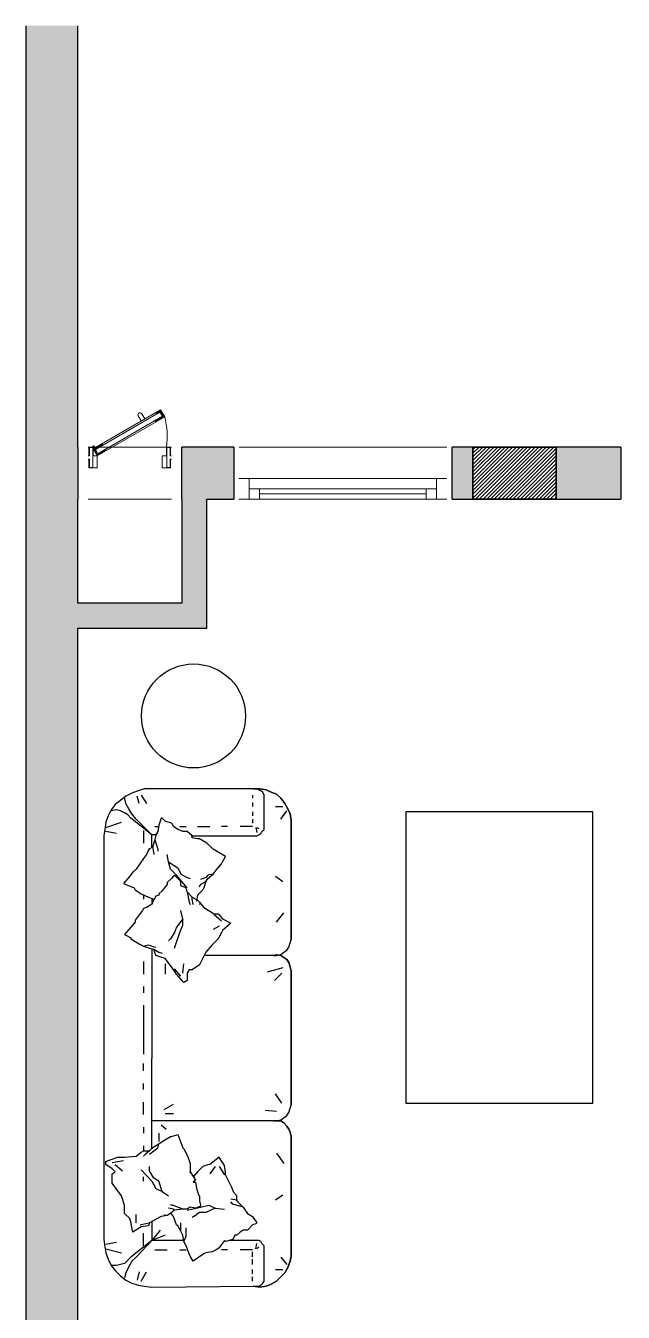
# Model space of a CAD drawing. Header units: millimetres. Extents: x 864.5 to 872.5, y 207.2 to 223.2.
# Drawn here: x 864.49 to 867.36, y 217.05 to 223.23 of the extents above; entities that cross this region are included whole.
import ezdxf

# ---------------------------------------------------------------- set-up
doc = ezdxf.new("R2010")
doc.units = ezdxf.units.MM
for name, color, linetype, lineweight in [('A-DETL', 90, 'Continuous', 9), ('A-FLOR', 192, 'Continuous', 0), ('S-COLS', 52, 'Continuous', 35)]:
    doc.layers.add(name, color=color, linetype=linetype, lineweight=lineweight)
for name, color, linetype in [('A-FURN', 2, 'Continuous'), ('A-WALL-CMU', 4, 'Continuous'), ('A-WALL-HEAD', 9, 'Continuous')]:
    doc.layers.add(name, color=color, linetype=linetype)

# ---------------------------------------------------------------- blocks, each defined once
blk = doc.blocks.new('fsfsf')
at = {"color": 0, "linetype": 'ByBlock'}
for p, q in [((-9469.5593, -63468.0451), (-9469.5843, -63468.0651)), ((-9469.5593, -63468.0451), (-9469.5843, -63468.0651)), ((-9469.5593, -63468.0801), (-9469.5643, -63468.0501)), ((-9469.5293, -63468.0301), (-9469.5593, -63468.0451)), ((-9469.5293, -63468.0301), (-9469.5593, -63468.0451)), ((-9469.4993, -63468.0201), (-9469.5293, -63468.0301)), ((-9469.4993, -63468.0201), (-9469.5293, -63468.0301)), ((-9469.4943, -63468.0801), (-9469.5043, -63468.0451)), ((-9469.4693, -63468.0101), (-9469.4993, -63468.0201)), ((-9469.4693, -63468.0101), (-9469.4993, -63468.0201)), ((-9469.4843, -63468.0401), (-9469.4593, -63468.0801)), ((-9469.4343, -63468.0101), (-9469.4693, -63468.0101)), ((-9469.4343, -63468.0101), (-9469.4693, -63468.0101)), ((-9468.9443, -63468.0101), (-9469.4343, -63468.0101)), ((-9468.9443, -63468.0101), (-9469.4343, -63468.0101)), ((-9468.9493, -63468.0401), (-9468.9493, -63468.0551)), ((-9468.9143, -63468.0101), (-9468.9443, -63468.0101)), ((-9468.9443, -63468.0101), (-9468.9143, -63468.0101)), ((-9468.9293, -63468.0101), (-9468.9443, -63468.0101)), ((-9468.9193, -63468.0151), (-9468.9293, -63468.0101)), ((-9468.9093, -63468.0201), (-9468.9193, -63468.0151)), ((-9468.8843, -63468.0151), (-9468.9143, -63468.0101)), ((-9468.9143, -63468.0101), (-9468.8843, -63468.0151)), ((-9468.8993, -63468.0251), (-9468.9093, -63468.0201)), ((-9468.8943, -63468.0401), (-9468.8993, -63468.0251)), ((-9468.8943, -63468.0501), (-9468.8943, -63468.0401)), ((-9468.8943, -63468.0601), (-9468.8943, -63468.0501)), ((-9468.8943, -63468.1851), (-9468.8943, -63468.0601)), ((-9468.8593, -63468.0251), (-9468.8843, -63468.0151)), ((-9468.8843, -63468.0151), (-9468.8593, -63468.0251)), ((-9468.8343, -63468.0351), (-9468.8593, -63468.0251)), ((-9468.8593, -63468.0251), (-9468.8343, -63468.0351)), ((-9468.8143, -63468.0551), (-9468.8343, -63468.0351)), ((-9468.8343, -63468.0351), (-9468.8143, -63468.0551)), ((-9468.7943, -63468.0801), (-9468.8143, -63468.0551)), ((-9468.8143, -63468.0551), (-9468.7943, -63468.0801)), ((-9469.6293, -63468.1101), (-9469.6443, -63468.1401)), ((-9469.6293, -63468.1101), (-9469.6443, -63468.1401)), ((-9469.6093, -63468.0851), (-9469.6293, -63468.1101)), ((-9469.6093, -63468.0851), (-9469.6293, -63468.1101)), ((-9469.6043, -63468.1101), (-9469.6293, -63468.1151)), ((-9469.5843, -63468.0651), (-9469.6093, -63468.0851)), ((-9469.5843, -63468.0651), (-9469.6093, -63468.0851)), ((-9469.5843, -63468.1151), (-9469.6043, -63468.1101)), ((-9469.5643, -63468.1251), (-9469.5843, -63468.1151)), ((-9469.5443, -63468.1051), (-9469.5593, -63468.0801)), ((-9469.5293, -63468.1301), (-9469.5443, -63468.1051)), ((-9468.9493, -63468.0751), (-9468.9493, -63468.0951)), ((-9468.9493, -63468.1201), (-9468.9493, -63468.1401)), ((-9468.8393, -63468.0951), (-9468.8043, -63468.0951)), ((-9468.8143, -63468.1551), (-9468.7843, -63468.1151)), ((-9468.7793, -63468.1051), (-9468.7943, -63468.0801)), ((-9468.7943, -63468.0801), (-9468.7793, -63468.1051)), ((-9468.7693, -63468.1301), (-9468.7793, -63468.1051)), ((-9468.7793, -63468.1051), (-9468.7693, -63468.1301)), ((-9469.6543, -63468.1701), (-9469.6593, -63468.2051)), ((-9469.6543, -63468.1701), (-9469.6593, -63468.2051)), ((-9469.6443, -63468.1401), (-9469.6543, -63468.1701)), ((-9469.6443, -63468.1401), (-9469.6543, -63468.1701)), ((-9469.6543, -63468.1951), (-9469.5793, -63468.1701)), ((-9469.5493, -63468.1351), (-9469.5643, -63468.1251)), ((-9469.5343, -63468.1501), (-9469.5493, -63468.1351)), ((-9469.4343, -63468.2301), (-9469.5343, -63468.1501)), ((-9469.5093, -63468.1551), (-9469.5293, -63468.1301)), ((-9469.4343, -63468.2301), (-9469.5093, -63468.1551)), ((-9469.3893, -63468.1501), (-9469.3993, -63468.1851)), ((-9469.3843, -63468.1501), (-9469.3893, -63468.1501)), ((-9469.3693, -63468.1651), (-9469.3843, -63468.1501)), ((-9469.3393, -63468.1751), (-9469.3693, -63468.1651)), ((-9469.3343, -63468.1801), (-9469.3393, -63468.1751)), ((-9469.3293, -63468.1901), (-9469.3343, -63468.1801)), ((-9468.9493, -63468.1551), (-9468.9493, -63468.1751)), ((-9468.7643, -63468.1601), (-9468.7693, -63468.1301)), ((-9468.7693, -63468.1301), (-9468.7643, -63468.1601)), ((-9468.7643, -63468.7351), (-9468.7643, -63468.1601)), ((-9468.7643, -63468.1601), (-9468.7643, -63468.7351)), ((-9469.6593, -63468.2051), (-9469.6643, -63468.2351)), ((-9469.6593, -63468.2051), (-9469.6643, -63468.2351)), ((-9469.6643, -63468.2351), (-9469.6643, -63470.1751)), ((-9469.6643, -63468.2351), (-9469.6643, -63470.1751)), ((-9469.6043, -63468.2251), (-9469.6543, -63468.2151)), ((-9469.4743, -63468.2101), (-9469.4743, -63468.2701)), ((-9469.4343, -63468.2901), (-9469.4343, -63468.2301)), ((-9469.4143, -63468.2301), (-9469.4343, -63468.2301)), ((-9469.4193, -63468.1901), (-9469.4043, -63468.1901)), ((-9469.4143, -63468.2301), (-9469.4193, -63468.2551)), ((-9469.4043, -63468.2151), (-9469.4143, -63468.2301)), ((-9469.3993, -63468.1851), (-9469.4043, -63468.2151)), ((-9469.3093, -63468.2051), (-9469.3293, -63468.1901)), ((-9469.2943, -63468.2101), (-9469.3093, -63468.2051)), ((-9469.2993, -63468.1901), (-9469.2693, -63468.1901)), ((-9469.2843, -63468.2151), (-9469.2943, -63468.2101)), ((-9469.2643, -63468.2151), (-9469.2843, -63468.2151)), ((-9469.2393, -63468.2351), (-9469.2643, -63468.2151)), ((-9469.2443, -63468.2351), (-9468.9443, -63468.2351)), ((-9469.2393, -63468.2451), (-9469.2393, -63468.2351)), ((-9469.2143, -63468.2501), (-9469.2393, -63468.2451)), ((-9469.2143, -63468.1901), (-9469.1543, -63468.1901)), ((-9469.0693, -63468.1901), (-9469.0993, -63468.1901)), ((-9468.9493, -63468.1901), (-9469.0093, -63468.1901)), ((-9468.9443, -63468.2351), (-9468.9293, -63468.2351)), ((-9468.9343, -63468.1951), (-9468.9293, -63468.2201)), ((-9468.9293, -63468.1951), (-9468.9193, -63468.2001)), ((-9468.9293, -63468.2351), (-9468.9193, -63468.2301)), ((-9468.9193, -63468.2301), (-9468.9093, -63468.2251)), ((-9468.9093, -63468.2251), (-9468.9043, -63468.2151)), ((-9468.9043, -63468.2151), (-9468.8943, -63468.2051)), ((-9468.8943, -63468.1951), (-9468.8943, -63468.1851)), ((-9468.8943, -63468.2051), (-9468.8943, -63468.1951)), ((-9469.4493, -63468.3051), (-9469.4593, -63468.3251)), ((-9469.4293, -63468.2851), (-9469.4493, -63468.3051)), ((-9469.4493, -63468.3051), (-9469.4443, -63468.2951)), ((-9469.4193, -63468.2551), (-9469.4293, -63468.2851)), ((-9469.4293, -63468.2851), (-9469.4293, -63468.2951)), ((-9469.4293, -63468.2951), (-9469.4243, -63468.3251)), ((-9469.4193, -63468.2551), (-9469.4043, -63468.3001)), ((-9469.4043, -63468.3001), (-9469.4043, -63468.3101)), ((-9469.2043, -63468.2501), (-9469.2143, -63468.2501)), ((-9469.1893, -63468.2601), (-9469.2043, -63468.2501)), ((-9469.1693, -63468.2701), (-9469.1893, -63468.2601)), ((-9469.1443, -63468.2951), (-9469.1693, -63468.2701)), ((-9469.1393, -63468.3001), (-9469.1443, -63468.2951)), ((-9469.0793, -63468.3351), (-9469.1393, -63468.3001)), ((-9469.4743, -63468.3451), (-9469.5093, -63468.3951)), ((-9469.4593, -63468.3251), (-9469.4743, -63468.3451)), ((-9469.4643, -63468.3301), (-9469.4643, -63468.3301)), ((-9469.3543, -63468.3601), (-9469.3593, -63468.3251)), ((-9469.3543, -63468.3601), (-9469.3093, -63468.3901)), ((-9469.3443, -63468.3951), (-9469.3543, -63468.3601)), ((-9469.1243, -63468.4001), (-9469.0993, -63468.3701)), ((-9469.0993, -63468.3701), (-9469.0943, -63468.3601)), ((-9469.0943, -63468.3601), (-9469.0793, -63468.3351)), ((-9469.5393, -63468.4301), (-9469.5693, -63468.4651)), ((-9469.5243, -63468.4101), (-9469.5393, -63468.4301)), ((-9469.5093, -63468.3951), (-9469.5243, -63468.4101)), ((-9469.3143, -63468.4251), (-9469.3443, -63468.3951)), ((-9469.3293, -63468.4301), (-9469.3393, -63468.4401)), ((-9469.3243, -63468.4251), (-9469.3293, -63468.4301)), ((-9469.2943, -63468.4551), (-9469.3243, -63468.4251)), ((-9469.2643, -63468.4851), (-9469.3143, -63468.4251)), ((-9469.3093, -63468.3901), (-9469.2943, -63468.4201)), ((-9469.2943, -63468.4201), (-9469.2643, -63468.4351)), ((-9469.1643, -63468.4251), (-9469.1743, -63468.4351)), ((-9469.1393, -63468.4201), (-9469.1643, -63468.4251)), ((-9469.1643, -63468.4401), (-9469.1393, -63468.4201)), ((-9469.1393, -63468.4201), (-9469.1243, -63468.4001)), ((-9468.8393, -63468.4301), (-9468.8043, -63468.4551)), ((-9469.5693, -63468.4651), (-9469.5193, -63468.4851)), ((-9469.5193, -63468.4851), (-9469.5143, -63468.4951)), ((-9469.3693, -63468.4801), (-9469.3843, -63468.5001)), ((-9469.3593, -63468.4701), (-9469.3693, -63468.4801)), ((-9469.3393, -63468.4401), (-9469.3593, -63468.4601)), ((-9469.3593, -63468.4601), (-9469.3593, -63468.4701)), ((-9469.2943, -63468.4751), (-9469.2943, -63468.4551)), ((-9469.2693, -63468.4851), (-9469.2943, -63468.4751)), ((-9469.2643, -63468.5051), (-9469.2693, -63468.4851)), ((-9469.2643, -63468.4351), (-9469.2493, -63468.4401)), ((-9469.2043, -63468.4801), (-9469.1993, -63468.4701)), ((-9469.1743, -63468.4351), (-9469.1993, -63468.4451)), ((-9469.1993, -63468.4701), (-9469.1743, -63468.4551)), ((-9469.1843, -63468.4851), (-9469.1893, -63468.4951)), ((-9469.1743, -63468.4551), (-9469.1843, -63468.4851)), ((-9469.1743, -63468.4551), (-9469.1643, -63468.4401)), ((-9469.5143, -63468.4951), (-9469.4843, -63468.5151)), ((-9469.4843, -63468.5151), (-9469.4493, -63468.5301)), ((-9469.4743, -63468.5201), (-9469.4743, -63468.5401)), ((-9469.4493, -63468.5301), (-9469.4243, -63468.5401)), ((-9469.4143, -63468.5251), (-9469.4343, -63468.5601)), ((-9469.4343, -63468.5351), (-9469.4343, -63468.5551)), ((-9469.3993, -63468.5201), (-9469.4143, -63468.5251)), ((-9469.3843, -63468.5001), (-9469.3993, -63468.5151)), ((-9469.3993, -63468.5151), (-9469.3993, -63468.5201)), ((-9469.2643, -63468.5051), (-9469.2543, -63468.5551)), ((-9469.2393, -63468.5301), (-9469.2643, -63468.5051)), ((-9469.2543, -63468.5551), (-9469.2493, -63468.5651)), ((-9469.2393, -63468.5301), (-9469.2143, -63468.5451)), ((-9469.2393, -63468.5401), (-9469.2393, -63468.5301)), ((-9469.2343, -63468.5651), (-9469.2393, -63468.5401)), ((-9469.2143, -63468.5201), (-9469.2193, -63468.5501)), ((-9469.1893, -63468.4951), (-9469.2143, -63468.5201)), ((-9469.2143, -63468.5451), (-9469.2043, -63468.5551)), ((-9469.2043, -63468.5551), (-9469.1843, -63468.5801)), ((-9469.4943, -63468.6151), (-9469.5143, -63468.6401)), ((-9469.4793, -63468.5951), (-9469.4943, -63468.6151)), ((-9469.4743, -63468.5851), (-9469.4793, -63468.5951)), ((-9469.4593, -63468.5801), (-9469.4743, -63468.5851)), ((-9469.4293, -63468.5601), (-9469.4593, -63468.5801)), ((-9469.4343, -63468.5601), (-9469.4343, -63468.5601)), ((-9469.4343, -63468.5601), (-9469.4293, -63468.5601)), ((-9469.2843, -63468.6351), (-9469.2943, -63468.5951)), ((-9469.2043, -63468.5601), (-9469.2043, -63468.5651)), ((-9469.1843, -63468.5801), (-9469.1343, -63468.6101)), ((-9469.1343, -63468.6101), (-9469.1143, -63468.6101)), ((-9469.0993, -63468.6451), (-9469.1343, -63468.6151)), ((-9469.1143, -63468.6101), (-9469.0943, -63468.6351)), ((-9468.8343, -63468.6501), (-9468.7993, -63468.6051)), ((-9469.5143, -63468.6501), (-9469.5643, -63468.7101)), ((-9469.5143, -63468.6401), (-9469.5143, -63468.6501)), ((-9469.3143, -63468.6751), (-9469.3243, -63468.7001)), ((-9469.2843, -63468.6351), (-9469.3143, -63468.6751)), ((-9469.2993, -63468.7001), (-9469.2843, -63468.6651)), ((-9469.2843, -63468.6651), (-9469.2843, -63468.6351)), ((-9469.1093, -63468.6701), (-9469.1393, -63468.6851)), ((-9469.0943, -63468.6351), (-9469.0543, -63468.6551)), ((-9469.0543, -63468.6551), (-9469.0943, -63468.6901)), ((-9469.5643, -63468.7101), (-9469.5343, -63468.7251)), ((-9469.5343, -63468.7251), (-9469.5343, -63468.7301)), ((-9469.5343, -63468.7301), (-9469.4943, -63468.7551)), ((-9469.3443, -63468.7301), (-9469.3543, -63468.7401)), ((-9469.3243, -63468.7001), (-9469.3443, -63468.7301)), ((-9469.3243, -63468.7751), (-9469.2993, -63468.7001)), ((-9469.1143, -63468.7301), (-9469.1443, -63468.7601)), ((-9469.0993, -63468.7001), (-9469.1143, -63468.7301)), ((-9469.0943, -63468.6901), (-9469.0993, -63468.7001)), ((-9468.7693, -63468.7501), (-9468.7643, -63468.7351)), ((-9468.7693, -63468.7501), (-9468.7643, -63468.7351)), ((-9469.4943, -63468.7551), (-9469.4743, -63468.7651)), ((-9469.4743, -63468.7651), (-9469.4493, -63468.7601)), ((-9469.4743, -63468.7651), (-9469.4443, -63468.7751)), ((-9469.4493, -63468.7601), (-9469.4343, -63468.7651)), ((-9469.4443, -63468.7751), (-9469.4243, -63468.7801)), ((-9469.4343, -63468.7651), (-9469.4143, -63468.7701)), ((-9469.4343, -63468.7801), (-9469.4343, -63469.3051)), ((-9469.4243, -63468.7801), (-9469.3993, -63468.7951)), ((-9469.4143, -63468.8101), (-9469.4243, -63468.7801)), ((-9469.3993, -63468.7951), (-9469.3843, -63468.8001)), ((-9469.1743, -63468.7951), (-9469.2043, -63468.8551)), ((-9469.1443, -63468.7601), (-9469.1743, -63468.7951)), ((-9468.8143, -63468.8051), (-9468.7993, -63468.7951)), ((-9468.8143, -63468.8051), (-9468.7993, -63468.7951)), ((-9468.7993, -63468.7951), (-9468.7843, -63468.7851)), ((-9468.7993, -63468.7951), (-9468.7843, -63468.7851)), ((-9468.7843, -63468.7851), (-9468.7743, -63468.7701)), ((-9468.7843, -63468.7851), (-9468.7743, -63468.7701)), ((-9468.7743, -63468.7701), (-9468.7693, -63468.7501)), ((-9468.7743, -63468.7701), (-9468.7693, -63468.7501)), ((-9469.4743, -63468.8401), (-9469.4743, -63468.9001)), ((-9469.3993, -63468.8151), (-9469.4143, -63468.8101)), ((-9469.3693, -63468.8251), (-9469.3993, -63468.8151)), ((-9469.3393, -63468.8651), (-9469.3693, -63468.8251)), ((-9469.3693, -63468.8501), (-9469.3693, -63468.9001)), ((-9469.2843, -63468.8951), (-9469.2793, -63468.8501)), ((-9469.2043, -63468.8551), (-9469.2393, -63468.8801)), ((-9468.8293, -63468.8101), (-9469.1843, -63468.8101)), ((-9468.8493, -63468.8101), (-9468.8343, -63468.8051)), ((-9468.8493, -63468.8101), (-9468.8343, -63468.8101)), ((-9468.8343, -63468.8051), (-9468.8143, -63468.8101)), ((-9468.8343, -63468.8101), (-9468.8143, -63468.8051)), ((-9468.8243, -63468.8076), (-9468.8143, -63468.8051)), ((-9468.8143, -63468.8101), (-9468.8243, -63468.8076)), ((-9468.7993, -63468.8201), (-9468.8143, -63468.8101)), ((-9468.8143, -63468.8101), (-9468.7993, -63468.8201)), ((-9468.7843, -63468.8301), (-9468.7993, -63468.8201)), ((-9468.7993, -63468.8201), (-9468.7843, -63468.8301)), ((-9468.7743, -63468.8451), (-9468.7843, -63468.8301)), ((-9468.7843, -63468.8301), (-9468.7743, -63468.8451)), ((-9468.7693, -63468.8651), (-9468.7743, -63468.8451)), ((-9468.7743, -63468.8451), (-9468.7693, -63468.8651)), ((-9469.3143, -63468.9001), (-9469.3393, -63468.8651)), ((-9469.2943, -63468.9101), (-9469.3243, -63468.8751)), ((-9469.2793, -63468.9401), (-9469.3143, -63468.9001)), ((-9469.2543, -63468.8801), (-9469.2643, -63468.8951)), ((-9469.2643, -63468.8951), (-9469.2643, -63468.9301)), ((-9469.2393, -63468.8801), (-9469.2543, -63468.8801)), ((-9468.8043, -63468.8701), (-9468.8793, -63468.8901)), ((-9468.8093, -63468.8951), (-9468.8443, -63468.9301)), ((-9468.7643, -63468.8851), (-9468.7693, -63468.8651)), ((-9468.7693, -63468.8651), (-9468.7643, -63468.8851)), ((-9468.7643, -63469.3051), (-9468.7643, -63468.8851)), ((-9468.7643, -63468.8851), (-9468.7643, -63469.3051)), ((-9469.4743, -63468.9601), (-9469.4743, -63468.9901)), ((-9469.2643, -63468.9301), (-9469.2793, -63468.9401)), ((-9469.4743, -63469.0501), (-9469.4743, -63469.2851)), ((-9469.4743, -63469.3651), (-9469.4743, -63469.3301)), ((-9469.4343, -63469.7401), (-9469.4343, -63469.3051)), ((-9468.7643, -63469.5301), (-9468.7643, -63469.3051)), ((-9468.7643, -63469.3051), (-9468.7643, -63469.5301)), ((-9469.4743, -63469.4551), (-9469.4743, -63469.4251)), ((-9468.8093, -63469.5201), (-9468.8393, -63469.4751)), ((-9469.4743, -63469.5751), (-9469.4743, -63469.5151)), ((-9469.3743, -63469.5501), (-9469.3293, -63469.5251)), ((-9468.7693, -63469.5451), (-9468.7643, -63469.5301)), ((-9468.7693, -63469.5451), (-9468.7643, -63469.5301)), ((-9468.8293, -63469.6051), (-9469.4343, -63469.6051)), ((-9469.3693, -63469.5701), (-9469.3293, -63469.5701)), ((-9468.8343, -63469.5601), (-9468.8893, -63469.5551)), ((-9468.8493, -63469.6051), (-9468.8343, -63469.6051)), ((-9468.8493, -63469.6051), (-9468.8343, -63469.6051)), ((-9468.8343, -63469.6051), (-9468.8143, -63469.6001)), ((-9468.8343, -63469.6051), (-9468.8143, -63469.6001)), ((-9468.8143, -63469.6051), (-9468.8343, -63469.6051)), ((-9468.8343, -63469.6051), (-9468.8143, -63469.6051)), ((-9468.8143, -63469.6001), (-9468.7993, -63469.5901)), ((-9468.8143, -63469.6001), (-9468.7993, -63469.5901)), ((-9468.7993, -63469.6151), (-9468.8143, -63469.6051)), ((-9468.8143, -63469.6051), (-9468.7993, -63469.6151)), ((-9468.7993, -63469.5901), (-9468.7843, -63469.5801)), ((-9468.7993, -63469.5901), (-9468.7843, -63469.5801)), ((-9468.7843, -63469.5801), (-9468.7743, -63469.5651)), ((-9468.7843, -63469.5801), (-9468.7743, -63469.5651)), ((-9468.7743, -63469.5651), (-9468.7693, -63469.5451)), ((-9468.7743, -63469.5651), (-9468.7693, -63469.5451)), ((-9469.4743, -63469.6351), (-9469.4743, -63469.6651)), ((-9469.3993, -63469.6651), (-9469.3993, -63469.7051)), ((-9469.3893, -63469.6251), (-9469.3643, -63469.6451)), ((-9468.7843, -63469.6301), (-9468.7993, -63469.6151)), ((-9468.7993, -63469.6151), (-9468.7843, -63469.6301)), ((-9468.7743, -63469.6451), (-9468.7843, -63469.6301)), ((-9468.7843, -63469.6301), (-9468.7743, -63469.6451)), ((-9468.7693, -63469.6601), (-9468.7743, -63469.6451)), ((-9468.7743, -63469.6451), (-9468.7693, -63469.6601)), ((-9468.7643, -63469.6801), (-9468.7693, -63469.6601)), ((-9468.7693, -63469.6601), (-9468.7643, -63469.6801)), ((-9469.4743, -63469.7251), (-9469.4743, -63469.7501)), ((-9469.4443, -63469.7501), (-9469.4243, -63469.7301)), ((-9469.4243, -63469.7301), (-9469.3993, -63469.7151)), ((-9469.4043, -63469.7351), (-9469.3993, -63469.7151)), ((-9469.3993, -63469.7151), (-9469.3843, -63469.7051)), ((-9469.3843, -63469.7051), (-9469.3443, -63469.6801)), ((-9469.3443, -63469.6801), (-9469.3393, -63469.6801)), ((-9469.3393, -63469.6801), (-9469.3093, -63469.6701)), ((-9469.3093, -63469.6701), (-9469.2843, -63469.7351)), ((-9468.7643, -63470.2551), (-9468.7643, -63469.6801)), ((-9468.7643, -63469.6801), (-9468.7643, -63470.2551)), ((-9469.6543, -63469.8001), (-9469.5993, -63469.7801)), ((-9469.5993, -63469.7801), (-9469.5643, -63469.7801)), ((-9469.5643, -63469.7801), (-9469.5093, -63469.7751)), ((-9469.5093, -63469.7751), (-9469.4843, -63469.7551)), ((-9469.4843, -63469.7551), (-9469.4743, -63469.7501)), ((-9469.4743, -63469.7501), (-9469.4443, -63469.7501)), ((-9469.4643, -63469.7651), (-9469.4743, -63469.7751)), ((-9469.4443, -63469.7501), (-9469.4643, -63469.7651)), ((-9469.4443, -63469.7651), (-9469.4243, -63469.7501)), ((-9469.4243, -63469.7501), (-9469.4043, -63469.7351)), ((-9469.2843, -63469.7351), (-9469.2793, -63469.7401)), ((-9469.2793, -63469.7401), (-9469.2643, -63469.7701)), ((-9469.2643, -63469.7701), (-9469.2543, -63469.7951)), ((-9469.1093, -63469.7801), (-9469.1543, -63469.8151)), ((-9469.0843, -63469.8201), (-9469.1093, -63469.7801)), ((-9468.8343, -63469.7601), (-9468.7993, -63469.8101)), ((-9469.6543, -63469.8151), (-9469.6543, -63469.8001)), ((-9469.6243, -63469.8351), (-9469.6543, -63469.8151)), ((-9469.6243, -63469.8051), (-9469.5693, -63469.7951)), ((-9469.6093, -63469.8501), (-9469.6243, -63469.8351)), ((-9469.6243, -63469.8601), (-9469.6093, -63469.8501)), ((-9469.6093, -63469.8151), (-9469.5743, -63469.8451)), ((-9469.4843, -63469.8401), (-9469.4343, -63469.8951)), ((-9469.4443, -63469.8451), (-9469.4443, -63469.8251)), ((-9469.4243, -63469.8801), (-9469.4443, -63469.8451)), ((-9469.2543, -63469.7951), (-9469.2493, -63469.8101)), ((-9469.2493, -63469.8101), (-9469.2493, -63469.8201)), ((-9469.2493, -63469.8201), (-9469.2493, -63469.8551)), ((-9469.2493, -63469.8501), (-9469.2243, -63469.8901)), ((-9469.2493, -63469.8551), (-9469.2493, -63469.8501)), ((-9469.2143, -63469.8501), (-9469.2343, -63469.8751)), ((-9469.1893, -63469.8251), (-9469.2143, -63469.8501)), ((-9469.1593, -63469.8151), (-9469.1893, -63469.8251)), ((-9469.1543, -63469.8151), (-9469.1593, -63469.8151)), ((-9469.1293, -63469.8251), (-9469.1543, -63469.8601)), ((-9469.1093, -63469.8251), (-9469.0843, -63469.8651)), ((-9469.0793, -63469.8501), (-9469.0843, -63469.8201)), ((-9469.0793, -63469.8651), (-9469.0793, -63469.8501)), ((-9469.6243, -63469.9051), (-9469.6243, -63469.8601)), ((-9469.5793, -63469.9651), (-9469.6243, -63469.9051)), ((-9469.4743, -63469.8951), (-9469.4743, -63469.8751)), ((-9469.4343, -63469.8951), (-9469.4143, -63469.9301)), ((-9469.3993, -63469.8951), (-9469.4243, -63469.8801)), ((-9469.3843, -63469.9451), (-9469.3993, -63469.8951)), ((-9469.2243, -63469.8901), (-9469.2343, -63469.9001)), ((-9469.2343, -63469.9001), (-9469.2243, -63469.9001)), ((-9469.2243, -63469.9001), (-9469.2193, -63469.9301)), ((-9469.0493, -63469.9251), (-9469.0793, -63469.8651)), ((-9469.5643, -63470.0101), (-9469.5793, -63469.9651)), ((-9469.4143, -63469.9301), (-9469.3843, -63469.9451)), ((-9469.3843, -63469.9451), (-9469.3543, -63469.9651)), ((-9469.2193, -63469.9301), (-9469.2143, -63469.9451)), ((-9469.2143, -63469.9451), (-9469.2093, -63469.9601)), ((-9469.2093, -63469.9601), (-9469.2043, -63469.9651)), ((-9469.2043, -63469.9651), (-9469.2043, -63469.9901)), ((-9469.0393, -63469.9501), (-9469.0493, -63469.9251)), ((-9469.0443, -63469.9401), (-9469.0443, -63469.9401)), ((-9469.0243, -63469.9651), (-9469.0393, -63469.9501)), ((-9469.0243, -63469.9901), (-9469.0243, -63469.9651)), ((-9468.8393, -63469.9851), (-9468.8043, -63469.9601)), ((-9469.5643, -63470.0501), (-9469.5643, -63470.0101)), ((-9469.3293, -63470.0301), (-9469.3543, -63470.0251)), ((-9469.3343, -63470.0101), (-9469.3443, -63470.0101)), ((-9469.3243, -63470.0351), (-9469.3443, -63470.0501)), ((-9469.2843, -63470.0301), (-9469.3343, -63470.0101)), ((-9469.3243, -63470.0351), (-9469.3293, -63470.0301)), ((-9469.2843, -63470.0301), (-9469.3243, -63470.0351)), ((-9469.2643, -63470.0301), (-9469.2843, -63470.0301)), ((-9469.2643, -63470.0351), (-9469.1993, -63470.0201)), ((-9469.2493, -63470.0201), (-9469.2643, -63470.0301)), ((-9469.2243, -63470.0251), (-9469.2493, -63470.0201)), ((-9469.1993, -63470.0151), (-9469.2243, -63470.0251)), ((-9469.2043, -63469.9901), (-9469.1993, -63470.0101)), ((-9469.1993, -63470.0201), (-9469.1593, -63470.0101)), ((-9469.1993, -63470.0101), (-9469.1993, -63470.0151)), ((-9469.1293, -63470.0251), (-9469.1743, -63470.0451)), ((-9469.1593, -63470.0101), (-9469.1293, -63470.0251)), ((-9469.1293, -63470.0251), (-9469.0843, -63470.0301)), ((-9469.0543, -63469.9801), (-9469.0243, -63469.9851)), ((-9469.0443, -63470.0051), (-9469.0543, -63469.9951)), ((-9468.9943, -63470.0201), (-9469.0443, -63470.0051)), ((-9469.0243, -63469.9851), (-9469.0243, -63469.9901)), ((-9469.0243, -63469.9901), (-9468.9943, -63470.0201)), ((-9468.9943, -63470.0201), (-9468.9843, -63470.0351)), ((-9468.9843, -63470.0351), (-9468.9743, -63470.0501)), ((-9469.5393, -63470.0751), (-9469.5643, -63470.0501)), ((-9469.5343, -63470.0901), (-9469.5393, -63470.0751)), ((-9469.5243, -63470.1401), (-9469.5343, -63470.0901)), ((-9469.5093, -63470.0951), (-9469.5093, -63470.0551)), ((-9469.4893, -63470.1051), (-9469.4493, -63470.0951)), ((-9469.4443, -63470.0951), (-9469.4493, -63470.1101)), ((-9469.3893, -63470.0651), (-9469.4443, -63470.0951)), ((-9469.4343, -63470.0901), (-9469.4343, -63470.1801)), ((-9469.3593, -63470.0601), (-9469.3893, -63470.0651)), ((-9469.3693, -63470.0551), (-9469.3743, -63470.0601)), ((-9469.3443, -63470.0501), (-9469.3593, -63470.0601)), ((-9469.3293, -63470.0651), (-9469.3443, -63470.0451)), ((-9469.3143, -63470.1051), (-9469.3293, -63470.0651)), ((-9469.2943, -63470.1101), (-9469.2943, -63470.0951)), ((-9469.2243, -63470.0601), (-9469.2393, -63470.0701)), ((-9469.2043, -63470.0451), (-9469.2243, -63470.0601)), ((-9469.1743, -63470.0451), (-9469.2043, -63470.0451)), ((-9468.9743, -63470.0501), (-9468.9493, -63470.0651)), ((-9468.9493, -63470.0651), (-9468.9293, -63470.0951)), ((-9468.9343, -63470.1001), (-9468.9493, -63470.1051)), ((-9468.9293, -63470.0951), (-9468.9343, -63470.1001)), ((-9469.4843, -63470.1151), (-9469.5243, -63470.1401)), ((-9469.4493, -63470.1101), (-9469.4843, -63470.1151)), ((-9469.4743, -63470.2051), (-9469.4743, -63470.1451)), ((-9469.3943, -63470.1301), (-9469.4343, -63470.1801)), ((-9469.3693, -63470.1551), (-9469.4343, -63470.1801)), ((-9469.3093, -63470.1101), (-9469.3143, -63470.1051)), ((-9469.2943, -63470.1351), (-9469.3093, -63470.1101)), ((-9469.2943, -63470.1351), (-9469.2943, -63470.1101)), ((-9469.2843, -63470.1551), (-9469.2943, -63470.1351)), ((-9469.2793, -63470.1851), (-9469.2843, -63470.1551)), ((-9469.2793, -63470.1851), (-9469.2693, -63470.1601)), ((-9469.2693, -63470.1451), (-9469.2693, -63470.1201)), ((-9469.2693, -63470.1601), (-9469.2693, -63470.1451)), ((-9469.0343, -63470.1551), (-9469.0443, -63470.1751)), ((-9469.0243, -63470.1551), (-9469.0343, -63470.1551)), ((-9469.0093, -63470.1401), (-9469.0243, -63470.1551)), ((-9468.9943, -63470.1301), (-9469.0093, -63470.1401)), ((-9468.9843, -63470.1301), (-9468.9943, -63470.1301)), ((-9468.9743, -63470.1301), (-9468.9843, -63470.1301)), ((-9468.9493, -63470.1051), (-9468.9743, -63470.1301)), ((-9469.6643, -63470.1751), (-9469.6593, -63470.2101)), ((-9469.6643, -63470.1751), (-9469.6593, -63470.2101)), ((-9469.6593, -63470.2101), (-9469.6543, -63470.2401)), ((-9469.6593, -63470.2101), (-9469.6543, -63470.2401)), ((-9469.6043, -63470.1901), (-9469.6543, -63470.2001)), ((-9469.6543, -63470.2201), (-9469.5793, -63470.2401)), ((-9469.4343, -63470.1801), (-9469.5343, -63470.2601)), ((-9469.4343, -63470.1801), (-9469.5093, -63470.2601)), ((-9469.2793, -63470.1801), (-9469.4343, -63470.1801)), ((-9469.4193, -63470.2251), (-9469.3593, -63470.2251)), ((-9469.2993, -63470.2251), (-9469.2693, -63470.2251)), ((-9469.2693, -63470.2051), (-9469.2793, -63470.1851)), ((-9469.2543, -63470.2451), (-9469.2693, -63470.2051)), ((-9469.1243, -63470.2251), (-9469.1443, -63470.2351)), ((-9469.1093, -63470.2151), (-9469.1243, -63470.2251)), ((-9469.0993, -63470.2001), (-9469.1093, -63470.2151)), ((-9469.0843, -63470.1801), (-9469.0993, -63470.2001)), ((-9469.0693, -63470.2251), (-9469.0993, -63470.2251)), ((-9469.0793, -63470.1851), (-9469.0843, -63470.1801)), ((-9469.0443, -63470.1751), (-9469.0793, -63470.1851)), ((-9468.9443, -63470.1801), (-9469.0643, -63470.1801)), ((-9468.9493, -63470.2251), (-9469.0093, -63470.2251)), ((-9468.9293, -63470.1801), (-9468.9443, -63470.1801)), ((-9468.9343, -63470.2201), (-9468.9293, -63470.1951)), ((-9468.9193, -63470.1801), (-9468.9293, -63470.1801)), ((-9468.9293, -63470.2201), (-9468.9193, -63470.2101)), ((-9468.9093, -63470.1851), (-9468.9193, -63470.1801)), ((-9468.9043, -63470.1951), (-9468.9093, -63470.1851)), ((-9468.8943, -63470.2051), (-9468.9043, -63470.1951)), ((-9468.8943, -63470.2151), (-9468.8943, -63470.2051)), ((-9468.8943, -63470.2301), (-9468.8943, -63470.2151)), ((-9469.6543, -63470.2401), (-9469.6443, -63470.2701)), ((-9469.6543, -63470.2401), (-9469.6443, -63470.2701)), ((-9469.6443, -63470.2701), (-9469.6293, -63470.3001)), ((-9469.6443, -63470.2701), (-9469.6293, -63470.3001)), ((-9469.5493, -63470.2751), (-9469.5643, -63470.2901)), ((-9469.5343, -63470.2601), (-9469.5493, -63470.2751)), ((-9469.5293, -63470.2801), (-9469.5443, -63470.3051)), ((-9469.5093, -63470.2601), (-9469.5293, -63470.2801)), ((-9469.2493, -63470.2551), (-9469.2543, -63470.2451)), ((-9469.2343, -63470.2801), (-9469.2493, -63470.2551)), ((-9469.1843, -63470.2451), (-9469.2343, -63470.2801)), ((-9469.1743, -63470.2401), (-9469.1843, -63470.2451)), ((-9469.1443, -63470.2351), (-9469.1743, -63470.2401)), ((-9468.9493, -63470.2601), (-9468.9493, -63470.2351)), ((-9468.9493, -63470.2951), (-9468.9493, -63470.2701)), ((-9468.8943, -63470.3501), (-9468.8943, -63470.2301)), ((-9468.8143, -63470.2601), (-9468.7843, -63470.2951)), ((-9468.7793, -63470.3101), (-9468.7693, -63470.2801)), ((-9468.7693, -63470.2801), (-9468.7793, -63470.3101)), ((-9468.7693, -63470.2801), (-9468.7643, -63470.2551)), ((-9468.7643, -63470.2551), (-9468.7693, -63470.2801)), ((-9469.6293, -63470.3001), (-9469.6093, -63470.3251)), ((-9469.6043, -63470.3001), (-9469.6293, -63470.3001)), ((-9469.6293, -63470.3001), (-9469.6093, -63470.3251)), ((-9469.6093, -63470.3251), (-9469.5843, -63470.3501)), ((-9469.6093, -63470.3251), (-9469.5843, -63470.3501)), ((-9469.5843, -63470.2951), (-9469.6043, -63470.3001)), ((-9469.5643, -63470.2901), (-9469.5843, -63470.2951)), ((-9469.5593, -63470.3351), (-9469.5643, -63470.3601)), ((-9469.5443, -63470.3051), (-9469.5593, -63470.3351)), ((-9469.4943, -63470.3301), (-9469.5043, -63470.3701)), ((-9469.4843, -63470.3751), (-9469.4593, -63470.3301)), ((-9468.9493, -63470.3401), (-9468.9493, -63470.3201)), ((-9468.8393, -63470.3201), (-9468.8043, -63470.3201)), ((-9468.8143, -63470.3551), (-9468.7943, -63470.3351)), ((-9468.7943, -63470.3351), (-9468.8143, -63470.3551)), ((-9468.7943, -63470.3351), (-9468.7793, -63470.3101)), ((-9468.7793, -63470.3101), (-9468.7943, -63470.3351)), ((-9469.5843, -63470.3501), (-9469.5593, -63470.3701)), ((-9469.5843, -63470.3501), (-9469.5593, -63470.3701)), ((-9469.5593, -63470.3701), (-9469.5293, -63470.3851)), ((-9469.5593, -63470.3701), (-9469.5293, -63470.3851)), ((-9469.5293, -63470.3851), (-9469.4993, -63470.3951)), ((-9469.5293, -63470.3851), (-9469.4993, -63470.3951)), ((-9469.4993, -63470.3951), (-9469.4693, -63470.4001)), ((-9469.4993, -63470.3951), (-9469.4693, -63470.4001)), ((-9469.4693, -63470.4001), (-9469.4343, -63470.4051)), ((-9469.4693, -63470.4001), (-9469.4343, -63470.4051)), ((-9469.4343, -63470.4051), (-9468.9443, -63470.4001)), ((-9469.4343, -63470.4051), (-9468.9443, -63470.4001)), ((-9468.9493, -63470.3751), (-9468.9493, -63470.3551)), ((-9468.9443, -63470.4001), (-9468.9143, -63470.4051)), ((-9468.9443, -63470.4001), (-9468.9293, -63470.4001)), ((-9468.9143, -63470.4051), (-9468.9443, -63470.4001)), ((-9468.9293, -63470.4001), (-9468.9193, -63470.4001)), ((-9468.9193, -63470.4001), (-9468.9093, -63470.3951)), ((-9468.9143, -63470.4051), (-9468.8843, -63470.4001)), ((-9468.8843, -63470.4001), (-9468.9143, -63470.4051)), ((-9468.9093, -63470.3951), (-9468.8993, -63470.3851)), ((-9468.8993, -63470.3851), (-9468.8943, -63470.3751)), ((-9468.8943, -63470.3651), (-9468.8943, -63470.3501)), ((-9468.8943, -63470.3751), (-9468.8943, -63470.3651)), ((-9468.8843, -63470.4001), (-9468.8593, -63470.3901)), ((-9468.8593, -63470.3901), (-9468.8843, -63470.4001)), ((-9468.8593, -63470.3901), (-9468.8343, -63470.3751)), ((-9468.8343, -63470.3751), (-9468.8593, -63470.3901)), ((-9468.8343, -63470.3751), (-9468.8143, -63470.3551)), ((-9468.8143, -63470.3551), (-9468.8343, -63470.3751))]:
    blk.add_line(p, q, dxfattribs=at)
blk.add_circle((-9469.233, -63467.6596), 0.25, dxfattribs=at)

msp = doc.modelspace()

# ---------------------------------------------------------------- hatches: boundary and pattern name
at = {"layer": 'A-FLOR'}
h = msp.add_hatch(dxfattribs=at)
h.set_pattern_fill('ANSI31', color=256, scale=0.004)
h.set_pattern_definition([(45, (757.347452, 209.1913), (-0.0089802561, 0.0089802561), [])])
h.paths.add_polyline_path([(867.0422, 221.2051), (866.6422, 221.2051), (866.6422, 220.9551), (867.0422, 220.9551)])
at = {"layer": 'A-WALL-HEAD', "true_color": 0x636466}
h = msp.add_hatch(color=251, dxfattribs=at)
h.dxf.hatch_style = 1
h.paths.add_polyline_path([(865.3623, 220.9551), (865.4923, 220.9551), (865.4923, 221.2051), (865.2423, 221.2051), (865.2423, 220.9551), (865.2423, 220.4551), (864.7423, 220.4551), (864.7423, 220.9551), (864.7423, 221.2051), (864.7423, 223.2301), (864.4923, 223.2301), (864.4923, 216.7051), (864.7423, 216.7051), (864.7423, 216.9654), (864.7423, 220.3351), (865.3623, 220.3351)])
h.paths.add_polyline_path([(867.3523, 221.2051), (867.0422, 221.2051), (867.0422, 220.9551), (867.3523, 220.9551)])
h.paths.add_polyline_path([(866.6422, 221.2051), (866.5423, 221.2051), (866.5423, 220.9551), (866.6422, 220.9551)])
h.paths.add_polyline_path([(872.4923, 221.2051), (871.2923, 221.2051), (871.2923, 220.9551), (871.9223, 220.9551), (872.0423, 220.9551), (872.2423, 220.9551), (872.2423, 220.7151), (872.2423, 220.5851), (872.2423, 219.5051), (872.2423, 219.2851), (872.4923, 219.2851), (872.4923, 219.5051)])
h.paths.add_polyline_path([(870.7923, 221.2051), (870.6023, 221.2051), (870.6023, 220.9551), (870.7923, 220.9551)])
h.paths.add_polyline_path([(872.4923, 216.8051), (872.4923, 217.0351), (872.2423, 217.0351), (872.2423, 216.8051), (872.2423, 215.3551), (872.4923, 215.3551)])
h.paths.add_polyline_path([(872.4923, 214.7551), (872.2423, 214.7551), (872.2423, 213.8051), (872.4923, 213.8051)])
h.paths.add_polyline_path([(864.7423, 216.1051), (864.4923, 216.1051), (864.4923, 212.5051), (864.7423, 212.5051)])
h.paths.add_polyline_path([(866.5423, 212.1551), (864.7423, 212.1551), (864.7423, 211.9051), (866.5423, 211.9051)])
h.paths.add_polyline_path([(872.4923, 211.5551), (872.2423, 211.5551), (872.2423, 210.9851), (872.4923, 210.9851)])
h.paths.add_polyline_path([(872.2423, 210.8351), (870.9173, 210.8351), (870.9173, 210.7151), (870.9173, 210.5351), (871.0448, 210.5351), (871.1673, 210.5351), (871.1673, 210.5851), (872.2423, 210.5851)])
h.paths.add_polyline_path([(871.1673, 209.6851), (870.9173, 209.6851), (870.9173, 209.5651), (871.1673, 209.5651)], flags=17)
h.paths.add_polyline_path([(871.1673, 208.7151), (870.9173, 208.7151), (870.9173, 208.4351), (871.1673, 208.4351)], flags=17)
h.paths.add_polyline_path([(871.1673, 207.5851), (870.9173, 207.5851), (870.9173, 207.4801), (868.8623, 207.4801), (868.8623, 208.9651), (868.8623, 209.5251), (868.8623, 210.9151), (868.7423, 210.9151), (868.7423, 210.8251), (868.7423, 208.9651), (868.4673, 208.9651), (868.4673, 208.7151), (868.6123, 208.7151), (868.6123, 207.2301), (871.1673, 207.2301)])
h.paths.add_polyline_path([(867.3174, 208.9651), (867.0423, 208.9647), (867.0423, 208.7151), (867.3174, 208.7151)])
h.paths.add_polyline_path([(865.8723, 208.9651), (865.3623, 208.9651), (865.3623, 209.3851), (864.7423, 209.3851), (864.7423, 211.9051), (864.4923, 211.9051), (864.4923, 207.7301), (864.7423, 207.7301), (864.7423, 208.7151), (864.7423, 209.2651), (865.2423, 209.2651), (865.2423, 208.9651), (865.2423, 208.9651), (865.2423, 208.7151), (865.8723, 208.7151)])
h.paths.add_polyline_path([(866.6423, 210.956), (866.5223, 210.9557), (866.5223, 208.9651), (866.5223, 208.7151), (866.6423, 208.7151), (866.6423, 208.9651)])
h.paths.add_polyline_path([(866.6423, 211.9051), (866.5423, 211.9051), (866.5223, 211.9051), (866.5223, 211.756), (866.6423, 211.756)])
h.paths.add_polyline_path([(867.0423, 212.1551), (867.0423, 211.9051)])

# ---------------------------------------------------------------- linework, layer by layer
at = {"layer": 'A-DETL'}
for p, q in [((865.1407, 221.3848), (864.8163, 221.1973)), ((865.1377, 221.3739), (864.8272, 221.1944)), ((864.8363, 221.1626), (865.1607, 221.3501)), ((864.8392, 221.1736), (865.1497, 221.3531)), ((865.0477, 221.3311), (865.0333, 221.3556)), ((865.0505, 221.3657), (865.065, 221.3411)), ((865.1134, 221.3321), (865.1497, 221.3531)), ((865.1552, 221.3516), (865.1154, 221.3286)), ((865.1201, 221.3683), (865.1392, 221.3793)), ((865.1221, 221.3648), (865.1201, 221.3683)), ((865.1377, 221.3739), (865.1221, 221.3648)), ((865.1497, 221.3531), (865.1377, 221.3739)), ((865.1497, 221.3531), (865.1377, 221.3739)), ((865.1392, 221.3793), (865.1552, 221.3516)), ((865.1607, 221.3501), (865.1407, 221.3848)), ((865.1154, 221.3286), (865.1134, 221.3321)), ((864.8178, 221.2031), (864.8178, 221.2129)), ((864.8616, 221.2188), (864.8218, 221.1958)), ((864.8272, 221.1944), (864.8636, 221.2154)), ((864.8636, 221.2154), (864.8616, 221.2188)), ((864.7923, 221.2051), (865.1923, 221.2051)), ((864.7923, 221.1631), (864.7983, 221.1631)), ((864.7963, 221.1651), (864.7963, 221.2051)), ((864.7963, 221.2051), (864.8163, 221.2051)), ((864.7983, 221.1631), (864.7983, 221.2031)), ((864.7983, 221.2031), (864.8143, 221.2031)), ((864.8128, 221.2083), (864.8226, 221.2083)), ((864.8143, 221.2031), (864.8143, 221.1071)), ((864.8163, 221.2051), (864.8163, 221.1626)), ((864.8163, 221.1973), (864.8363, 221.1626)), ((864.8363, 221.1626), (864.8163, 221.1973)), ((864.8163, 221.1626), (864.8363, 221.1626)), ((864.8218, 221.1958), (864.8378, 221.1681)), ((864.8272, 221.1944), (864.8392, 221.1736)), ((864.8392, 221.1736), (864.8272, 221.1944)), ((864.8363, 221.1626), (864.8363, 221.1051)), ((864.8378, 221.1681), (864.8776, 221.1911)), ((864.8756, 221.1946), (864.8392, 221.1736)), ((864.8776, 221.1911), (864.8756, 221.1946)), ((865.1683, 221.1626), (865.1483, 221.1626)), ((865.1483, 221.1626), (865.1483, 221.1051)), ((865.1883, 221.2051), (865.1683, 221.2051)), ((865.1683, 221.2051), (865.1683, 221.1626)), ((865.1863, 221.2031), (865.1703, 221.2031)), ((865.1703, 221.2031), (865.1703, 221.1071)), ((865.1863, 221.1631), (865.1863, 221.2031)), ((865.1923, 221.1631), (865.1863, 221.1631)), ((865.1883, 221.1651), (865.1883, 221.2051)), ((866.5173, 221.2051), (865.5184, 221.2051)), ((864.7983, 221.1471), (864.7923, 221.1471)), ((864.7963, 221.1051), (864.7963, 221.1451)), ((864.8363, 221.1051), (864.7963, 221.1051)), ((864.7983, 221.1071), (864.7983, 221.1471)), ((864.8143, 221.1071), (864.7983, 221.1071)), ((865.1483, 221.1051), (865.1883, 221.1051)), ((865.1703, 221.1071), (865.1863, 221.1071)), ((865.1863, 221.1071), (865.1863, 221.1471)), ((865.1863, 221.1471), (865.1923, 221.1471)), ((865.1883, 221.1051), (865.1883, 221.1451)), ((865.5163, 221.0551), (866.5173, 221.0551)), ((865.5663, 221.0551), (865.5663, 220.9551)), ((866.4673, 221.0551), (866.4673, 220.9551)), ((865.5663, 220.9551), (865.5663, 221.0051)), ((865.5663, 221.0051), (866.4673, 221.0051)), ((865.6163, 220.9551), (865.6163, 221.0051)), ((865.6163, 220.9801), (866.4173, 220.9801)), ((866.4173, 220.9551), (866.4173, 221.0051)), ((865.1923, 220.9551), (864.7923, 220.9551)), ((866.5173, 220.9551), (865.5163, 220.9551)), ((865.5184, 220.9551), (866.5173, 220.9551))]:
    msp.add_line(p, q, dxfattribs=at)
msp.add_circle((864.8178, 221.2083), 0.003, dxfattribs=at)
for centre, radius, start, end in [((865.0419, 221.3607), 0.01, 120.54751, 210.54751), ((865.0419, 221.3607), 0.01, 30.54751, 120.54751), ((864.7983, 221.2584), 0.3738, 351.81085, 14.20541)]:
    msp.add_arc(centre, radius, start, end, dxfattribs=at)
at = {"layer": 'A-FURN'}
msp.add_lwpolyline([(866.319, 219.4522), (866.319, 218.0522), (867.219, 218.0522), (867.219, 219.4522)], close=True, dxfattribs=at)
at = {"layer": 'A-WALL-CMU', "linetype": 'Continuous'}
for p, q in [((864.4923, 223.2301), (864.4923, 216.7051)), ((864.7423, 221.2051), (864.7423, 223.2301)), ((864.7423, 221.2051), (864.7423, 220.9551)), ((865.4923, 221.2051), (865.2423, 221.2051)), ((865.2423, 220.9551), (865.2423, 221.2051)), ((865.4923, 221.2051), (865.4923, 220.9551)), ((866.6422, 221.2051), (866.5423, 221.2051)), ((866.5423, 220.9551), (866.5423, 221.2051)), ((867.3523, 221.2051), (866.6422, 221.2051)), ((867.3523, 221.2051), (867.3523, 220.9551)), ((864.7423, 220.4551), (864.7423, 220.9551)), ((865.2423, 220.9551), (865.2423, 220.4551)), ((865.3623, 220.3351), (865.3623, 220.9551)), ((865.3623, 220.9551), (865.4923, 220.9551)), ((866.5423, 220.9551), (866.6422, 220.9551)), ((866.6422, 220.9551), (867.3523, 220.9551)), ((865.2423, 220.4551), (864.7423, 220.4551)), ((864.7423, 220.3351), (865.3623, 220.3351)), ((864.7423, 216.7051), (864.7423, 220.3351))]:
    msp.add_line(p, q, dxfattribs=at)
at = {"layer": 'S-COLS'}
msp.add_lwpolyline([(867.0422, 221.2051), (866.6422, 221.2051), (866.6422, 220.9551), (867.0422, 220.9551)], close=True, dxfattribs=at)
msp.add_lwpolyline([(867.0422, 221.2051), (866.6422, 221.2051), (866.6422, 220.9551), (867.0422, 220.9551)], close=True, dxfattribs=at)

# ---------------------------------------------------------------- block references
at = {"layer": 'A-FURN'}
msp.add_blockref('fsfsf', (10334.5322, 63687.5728), dxfattribs=at)

doc.saveas('drawing.dxf')
